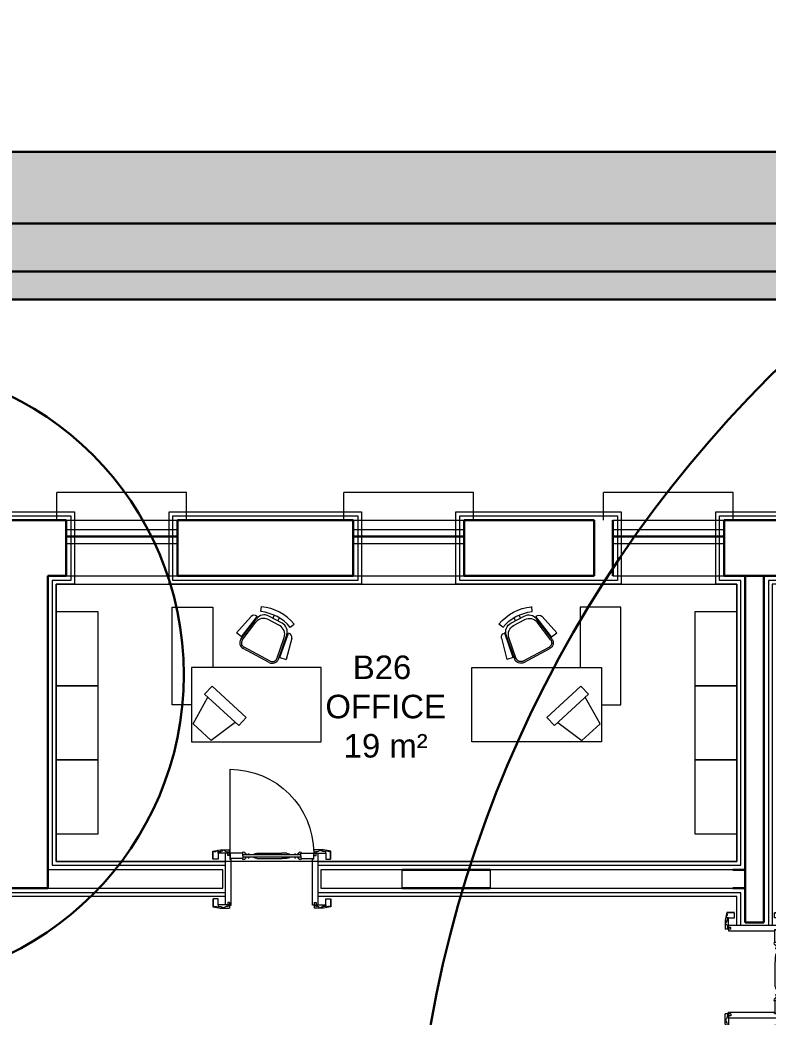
# Model space of a CAD drawing. Header units: millimetres. Extents: x 4346 to 24970, y -10214 to -5839.
# Drawn here: x 7151 to 7959, y -6915 to -5839 of the extents above; entities that cross this region are included whole.
import ezdxf

# ---------------------------------------------------------------- set-up
doc = ezdxf.new("R2010")
doc.units = ezdxf.units.MM
doc.layers.add('a_mermer', color=143, linetype='Continuous', lineweight=0, transparency=0.2)
doc.layers.add('a_parke', color=35, linetype='Continuous', lineweight=0, transparency=0.2)
doc.layers.add('B-FURNITURE', color=22, linetype='Continuous')
for name, color, linetype, lineweight in [('Duvar', 7, 'Continuous', 30), ('duvar mevcut', 55, 'Continuous', 30), ('kırılabilir duvar', 163, 'Continuous', 30), ('QAPI_UST_KESIM', 1, 'Continuous', 5), ('TEFRIS', 11, 'Continuous', 15), ('WL - ALÇIPAN KAPLAMA', 30, 'Continuous', 15), ('YAZıMAHAL', 152, 'Continuous', 20)]:
    doc.layers.add(name, color=color, linetype=linetype, lineweight=lineweight)
doc.styles.add('STYLUS BT', font='stylu.ttf')

# ---------------------------------------------------------------- blocks, each defined once
blk = doc.blocks.new('kapipervaz')
at = {"layer": 'QAPI_UST_KESIM'}
for p, q in [((76405.6, 185957.2), (76405.6, 185963.7)), ((76405.6, 185963.7), (76410.8, 185963.7)), ((76410.8, 185963.7), (76410.8, 185955.7)), ((76393.2, 185959.7), (76395.2, 185959.7)), ((76393.2, 185959.7), (76393.2, 185956.3)), ((76393.2, 185957.2), (76405.6, 185957.2)), ((76395.2, 185959.7), (76395.2, 185957.2)), ((76402.2, 185954.9), (76400.8, 185954.9)), ((76405.6, 185955.5), (76402.2, 185955.5)), ((76402.2, 185955.5), (76402.2, 185954.9)), ((76405.6, 185957.2), (76405.6, 185955.5)), ((76405.6, 185955.5), (76405.6, 185955.1)), ((76407, 185955.1), (76407.2, 185955.1))]:
    blk.add_line(p, q, dxfattribs=at)
for centre, radius, start, end in [((76393.3, 185956.3), 0.154, 164.5943, 245.8606), ((76393.7, 185953.6), 2.61, 60.471, 98.9376), ((76395.2, 185956), 0.275, 217.0222, 348.7051), ((76395.7, 185952.3), 3.62, 35.9499, 94.6026), ((76399.6, 185955.1), 1.15, 211.4655, 352.0444), ((76406.3, 185955.3), 0.766, 199.2135, 337.6241), ((76409, 185953), 2.73, 74.455, 132.3462), ((76410.3, 185955.8), 0.516, 194.6871, 347.1328)]:
    blk.add_arc(centre, radius, start, end, dxfattribs=at)
blk = doc.blocks.new('papuc1')
at = {"layer": 'QAPI_UST_KESIM'}
for p, q in [((76393.2, 185928.6), (76401.3, 185930.1)), ((76393.2, 185920), (76393.2, 185928.6)), ((76401.3, 185930.1), (76411.2, 185930.1)), ((76411.2, 185925.7), (76411.2, 185930.1))]:
    blk.add_line(p, q, dxfattribs=at)
blk = doc.blocks.new('k17')
at = {"layer": 'QAPI_UST_KESIM'}
for p, q in [((-6.1, 24.8), (-6.1, -31.4)), ((-1.8, 24.8), (0, 24.8)), ((0, 24.8), (0, -24.8)), ((89.6, 24.8), (87.8, 24.8)), ((87.8, 24.8), (87.8, -24.8)), ((93.9, 24.8), (93.9, -31.4)), ((-1.4, -24.8), (0, -24.8)), ((-1.2, -25.3), (-1.2, -31.4)), ((-1.2, -31.3), (-1.2, -25.3)), ((12.6, -25.3), (-1.2, -25.3)), ((12.6, -31.3), (-1.2, -31.3)), ((12.6, -28.3), (12.6, -25.3)), ((75.2, -27), (12.6, -27)), ((12.6, -28.2), (12.6, -31.3)), ((75.2, -29.5), (12.6, -29.5)), ((14.9, -25.1), (14.6, -25.1)), ((14.9, -31.4), (14.6, -31.4)), ((16.5, -27), (16.5, -26.4)), ((16.5, -29.5), (16.5, -30.1)), ((27.6, -25.8), (27.6, -25.5)), ((27.6, -25.5), (54.5, -25.5)), ((27.6, -30.7), (27.6, -31)), ((27.6, -31), (54.5, -31)), ((60.1, -25.5), (54.5, -25.5)), ((60.1, -31), (54.5, -31)), ((60.1, -25.8), (60.1, -25.5)), ((60.1, -30.7), (60.1, -31)), ((71.3, -27), (71.3, -26.4)), ((71.3, -29.5), (71.3, -30.1)), ((72.9, -25.1), (73.2, -25.1)), ((72.9, -31.4), (73.2, -31.4)), ((75.2, -25.3), (89, -25.3)), ((75.2, -28.3), (75.2, -25.3)), ((75.2, -28.2), (75.2, -31.3)), ((75.2, -31.3), (89, -31.3)), ((89.2, -24.8), (87.8, -24.8)), ((89, -25.3), (89, -31.4))]:
    blk.add_line(p, q, dxfattribs=at)
for points in [[(-1.8, -31.3), (-1.4, -31.3), (-1.4, -24.8)], [(-1.2, -31.4), (-1.2, -121.6)], [(89.2, -24.8), (89.2, -31.3), (89.6, -31.3)]]:
    blk.add_lwpolyline(points, dxfattribs=at)
for points in [[(18, -27), (18, -26.5), (18.3, -26.5, -1), (19.3, -26.5), (19.5, -26.5), (19.5, -27)], [(18, -29.5), (18, -30), (18.3, -30, 1), (19.3, -30), (19.5, -30), (19.5, -29.5)], [(68.3, -27.1), (68.3, -26.6), (68.5, -26.6, -1), (69.5, -26.6), (69.8, -26.6), (69.8, -27.1)], [(68.3, -29.5), (68.3, -30), (68.5, -30, 1), (69.5, -30), (69.8, -30), (69.8, -29.5)]]:
    blk.add_lwpolyline(points, format="xyb", dxfattribs=at)
for centre, radius, start, end in [((-1.2, -31.4), 90.2, 270, 0), ((-1.2, -31.4), 90.2, 270, 0), ((13.4, -25.3), 1.2, 5.6023, 180.4803), ((13.4, -31.3), 1.2, 179.5197, 354.3977), ((16.8, -24.5), 2, 199.6761, 263.2827), ((16.8, -32.1), 2, 96.7173, 160.3239), ((26.3, -27.8), 1.92, 94.5143, 156.6514), ((26.3, -28.8), 1.92, 203.3486, 265.4857), ((27.1, -38.9), 13.1, 87.45, 94.1021), ((27.1, -17.6), 13.1, 265.8979, 272.55), ((60.7, -38.9), 13.1, 85.8979, 92.55), ((60.7, -17.6), 13.1, 267.45, 274.1021), ((61.5, -27.8), 1.92, 23.3486, 85.4857), ((61.5, -28.8), 1.92, 274.5143, 336.6514), ((71, -24.5), 2, 276.7173, 340.3239), ((71, -32.1), 2, 19.6761, 83.2827), ((74.4, -25.3), 1.2, 359.5197, 174.3977), ((74.4, -31.3), 1.2, 185.6023, 0.4803)]:
    blk.add_arc(centre, radius, start, end, dxfattribs=at)
for name, p in [('papuc1', (-76413, -185901.8)), ('kapipervaz', (-76303.6, -185988.5))]:
    blk.add_blockref(name, p, dxfattribs=at)
at = {"layer": 'QAPI_UST_KESIM', "rotation": 180}
for name, p in [('kapipervaz', (76391.4, 185981.9)), ('papuc1', (76500.8, 185895.2))]:
    blk.add_blockref(name, p, dxfattribs=at)
at = {"layer": 'QAPI_UST_KESIM', "extrusion": (0, 0, -1), "zscale": -1}
for name, p in [('papuc1', (-76500.8, -185901.8)), ('kapipervaz', (-76391.4, -185988.5))]:
    blk.add_blockref(name, p, dxfattribs=at)
at = {"layer": 'QAPI_UST_KESIM', "extrusion": (0, 0, -1), "zscale": -1, "rotation": 180}
for name, p in [('kapipervaz', (76303.6, 185981.9)), ('papuc1', (76413, 185895.2))]:
    blk.add_blockref(name, p, dxfattribs=at)
blk = doc.blocks.new('545')
at = {"layer": 'B-FURNITURE', "color": 33, "lineweight": 9}
for p, q in [((-425, -195), (-357, 66)), ((-281, 40), (-384, -258)), ((-262, 63), (-365, -235)), ((-281, 40), (-357, 66)), ((-150, 103), (169, -68)), ((190, -211), (-1, -462)), ((198, -183), (7, -434)), ((190, -211), (254, -260)), ((-407, -329), (-455, -368)), ((-384, -258), (-389, -256)), ((74, -462), (254, -260)), ((-308, -380), (-145, -467)), ((-273, -446), (-253, -409)), ((-211, -478), (-192, -442)), ((-1, -462), (3, -466)), ((-47, -522), (-53, -583))]:
    blk.add_line(p, q, dxfattribs=at)
at = {"layer": 'B-FURNITURE', "color": 253, "lineweight": 9}
for p, q in [((-243, 56), (-333, -205)), ((-160, 85), (160, -85)), ((182, -171), (15, -391)), ((-276, -350), (-137, -424))]:
    blk.add_line(p, q, dxfattribs=at)
at = {"layer": 'B-FURNITURE', "color": 33, "lineweight": 9}
for centre, radius, start, end in [((-188, 32), 80, 61.894, 157.6046), ((132, -138), 80, 326.1834, 61.894), ((-376, -208), 50, 165.5307, 255.5307), ((-251, -274), 120, 161.0177, 241.894), ((9, 18), 542, 219.7531, 264.0349), ((9, 18), 603, 219.7531, 264.0349), ((-88, -361), 120, 241.894, 322.7704), ((36, -428), 50, 228.2574, 318.2574)]:
    blk.add_arc(centre, radius, start, end, dxfattribs=at)
at = {"layer": 'B-FURNITURE', "color": 253, "lineweight": 9}
for centre, radius, start, end in [((-188, 32), 60, 61.894, 157.6046), ((132, -138), 60, 326.1834, 61.894), ((-219, -244), 120, 161.0177, 241.894), ((-81, -318), 120, 241.894, 322.7704)]:
    blk.add_arc(centre, radius, start, end, dxfattribs=at)
blk = doc.blocks.new('LAKSUA')
at = {"layer": 'TEFRIS'}
for p, q in [((19017.3, -6426.8), (19097.3, -6426.8)), ((19017.3, -6566.8), (19017.3, -6426.8)), ((19078, -6428.5), (19049.3, -6444.6)), ((19095.9, -6448.1), (19078, -6428.5)), ((19097.3, -6426.8), (19097.3, -6566.8)), ((19037.1, -6449.1), (19046, -6440.9)), ((19046, -6440.9), (19079.7, -6477.8)), ((19070.9, -6485.9), (19037.1, -6449.1)), ((19076.3, -6474.1), (19095.9, -6448.1)), ((19079.7, -6477.8), (19070.9, -6485.9)), ((19097.3, -6566.8), (19017.3, -6566.8))]:
    blk.add_line(p, q, dxfattribs=at)
at = {"layer": 'TEFRIS', "xscale": -0.08800000000000002, "yscale": 0.08800000000000002, "zscale": 0.08800000000000002, "rotation": 270}
blk.add_blockref('545', (19002.7, -6497.6), dxfattribs=at)

msp = doc.modelspace()

# ---------------------------------------------------------------- hatches: boundary and pattern name
at = {"layer": 'Duvar'}
h = msp.add_hatch(color=256, dxfattribs=at)
h.dxf.hatch_style = 1
h.paths.add_polyline_path([(4423.2, -10136.8), (10254.2, -10136.8), (10254.2, -6058.9), (4423.2, -6058.9)], flags=16)
h.paths.add_polyline_path([(4345.7, -10214.3), (10331.8, -10214.3), (10331.8, -5981.3), (4345.7, -5981.3)])
at = {"layer": 'Duvar', "true_color": 0x636466}
h = msp.add_hatch(color=251, dxfattribs=at)
h.dxf.hatch_style = 1
h.paths.add_polyline_path([(4475, -10085.1), (10202.5, -10085.1), (10202.5, -6110.6), (4475, -6110.6)], flags=16)
h.paths.add_polyline_path([(4423.2, -10136.8), (10254.2, -10136.8), (10254.2, -6058.9), (4423.2, -6058.9)])
at = {"layer": 'Duvar'}
h = msp.add_hatch(color=256, dxfattribs=at)
h.dxf.hatch_style = 1
h.paths.add_polyline_path([(4505.1, -10054.9), (10172.4, -10054.9), (10172.4, -6140.7), (4505.1, -6140.7)], flags=16)
h.paths.add_polyline_path([(4475, -10085.1), (10202.5, -10085.1), (10202.5, -6110.6), (4475, -6110.6)])

# ---------------------------------------------------------------- linework, layer by layer
at = {"lineweight": 5}
for p, q in [((7191.3, -6379), (7191.3, -6349)), ((7331.3, -6349), (7191.3, -6349)), ((7331.3, -6379), (7331.3, -6349)), ((7501, -6379), (7501, -6349)), ((7641, -6349), (7501, -6349)), ((7641, -6379), (7641, -6349)), ((7781.3, -6379), (7781.3, -6349)), ((7921.3, -6349), (7781.3, -6349)), ((7921.3, -6379), (7921.3, -6349))]:
    msp.add_line(p, q, dxfattribs=at)
at = {"color": 5, "lineweight": 0}
for p, q in [((7201.3, -6379), (7321.3, -6379)), ((7511, -6379), (7631, -6379)), ((7791.3, -6379), (7911.3, -6379)), ((7201.3, -6389), (7321.3, -6389)), ((7511, -6389), (7631, -6389)), ((7791.3, -6389), (7911.3, -6389)), ((7201.3, -6404), (7321.3, -6404)), ((7511, -6404), (7631, -6404)), ((7791.3, -6404), (7911.3, -6404)), ((7201.3, -6439), (7321.3, -6439)), ((7511, -6439), (7631, -6439)), ((7791.3, -6439), (7911.3, -6439))]:
    msp.add_line(p, q, dxfattribs=at)
at = {"color": 5, "lineweight": 30}
for p, q in [((7321.3, -6379), (7321.3, -6439)), ((7631, -6439), (7631, -6379)), ((7911.3, -6439), (7911.3, -6379)), ((7201.3, -6396.5), (7321.3, -6396.5)), ((7511, -6396.5), (7631, -6396.5)), ((7791.3, -6396.5), (7911.3, -6396.5))]:
    msp.add_line(p, q, dxfattribs=at)
for points in [[(7201.3, -6379), (7201.3, -6439)], [(7511, -6379), (7511, -6439)], [(7791.3, -6379), (7791.3, -6439)]]:
    msp.add_lwpolyline(points, dxfattribs=at)
at = {"layer": 'a_mermer'}
msp.add_lwpolyline([(7190.3, -6448), (7925.3, -6448), (7925.3, -6747), (7190.3, -6747)], close=True, dxfattribs=at)
at = {"layer": 'Duvar'}
for p, q in [((7934.3, -6813), (7934.3, -6439)), ((7954.3, -6813), (7954.3, -6439)), ((7563.8, -6756), (7658.8, -6756)), ((7920.8, -6756), (7934.3, -6756)), ((7563.8, -6776), (7658.8, -6776)), ((7920.8, -6776), (7934.3, -6776)), ((7934.3, -6813), (7954.3, -6813))]:
    msp.add_line(p, q, dxfattribs=at)
for points in [[(4345.7, -10214.3), (10331.8, -10214.3), (10331.8, -5981.3), (4345.7, -5981.3)], [(4423.2, -10136.8), (10254.2, -10136.8), (10254.2, -6058.9), (4423.2, -6058.9)], [(4475, -10085.1), (10202.5, -10085.1), (10202.5, -6110.6), (4475, -6110.6)], [(4505.1, -10054.9), (10172.4, -10054.9), (10172.4, -6140.7), (4505.1, -6140.7)]]:
    msp.add_lwpolyline(points, close=True, dxfattribs=at)
for centre, radius in [((8890.3, -7155.2), 1316.1), ((6992.8, -6545.6), 335.4)]:
    msp.add_circle(centre, radius, dxfattribs=at)
at = {"layer": 'duvar mevcut'}
for p, q in [((7201.3, -6439), (7201.3, -6379)), ((7321.3, -6379), (7321.3, -6439)), ((7511, -6439), (7511, -6379)), ((7631, -6379), (7631, -6439)), ((7771.1, -6439), (7771.1, -6379)), ((7911.3, -6379), (7911.3, -6439))]:
    msp.add_line(p, q, dxfattribs=at)
at = {"layer": 'duvar mevcut', "lineweight": 30}
for points in [[(7201.3, -6379), (7121.3, -6379)], [(7511, -6379), (7321.3, -6379)], [(7771.1, -6379), (7631, -6379)], [(8055.1, -6379), (7911.3, -6379)], [(7181.3, -6439), (7181.3, -6776)], [(7201.3, -6439), (7181.3, -6439)], [(7511, -6439), (7321.3, -6439)], [(7771.1, -6439), (7631, -6439)], [(8055.1, -6439), (7911.3, -6439)], [(7102.3, -6776), (7181.3, -6776)]]:
    msp.add_lwpolyline(points, dxfattribs=at)
at = {"layer": 'kırılabilir duvar', "lineweight": 13}
for p, q in [((7658.8, -6756), (7658.8, -6776)), ((7920.8, -6756), (7658.8, -6756)), ((7658.8, -6776), (7920.8, -6776))]:
    msp.add_line(p, q, dxfattribs=at)
msp.add_lwpolyline([(7181.3, -6756), (7181.3, -6776), (7370.3, -6776), (7370.3, -6756)], close=True, dxfattribs=at)
msp.add_lwpolyline([(7476.3, -6756), (7476.3, -6756), (7476.3, -6776), (7563.8, -6776), (7563.8, -6756), (7476.3, -6756)], dxfattribs=at)
at = {"layer": 'TEFRIS'}
for points in [[(7336, -6747), (7190.3, -6747), (7190.3, -6448), (7925.3, -6448), (7925.3, -6747), (7510.4, -6747)], [(7336.4, -6578), (7315.8, -6578), (7315.8, -6472.7), (7359.5, -6472.7), (7359.5, -6538)], [(7779.3, -6578), (7799.9, -6578), (7799.9, -6472.7), (7756.2, -6472.7), (7756.2, -6538)], [(7190.3, -6557.5), (7190.3, -6477.5), (7235.3, -6477.5), (7235.3, -6557.5), (7190.3, -6557.5)], [(7880.3, -6557.5), (7880.3, -6477.5), (7925.3, -6477.5), (7925.3, -6557.5), (7880.3, -6557.5)], [(7190.3, -6637.5), (7190.3, -6557.5), (7235.3, -6557.5), (7235.3, -6637.5), (7190.3, -6637.5)], [(7880.3, -6637.5), (7880.3, -6557.5), (7925.3, -6557.5), (7925.3, -6637.5), (7880.3, -6637.5)], [(7190.3, -6717.5), (7190.3, -6637.5), (7235.3, -6637.5), (7235.3, -6717.5), (7190.3, -6717.5)], [(7880.3, -6717.5), (7880.3, -6637.5), (7925.3, -6637.5), (7925.3, -6717.5), (7880.3, -6717.5)]]:
    msp.add_lwpolyline(points, dxfattribs=at)
at = {"layer": 'WL - ALÇIPAN KAPLAMA'}
for points in [[(6014.3, -6727), (6048.3, -6727), (6048.3, -6448), (5933.3, -6448), (5933.3, -6370), (6316.3, -6370), (6316.3, -6409), (7112.3, -6409), (7112.3, -6370), (7210.3, -6370), (7210.3, -6448), (7190.3, -6448), (7190.3, -6747), (7373.3, -6747)], [(6014.3, -6731), (6052.3, -6731), (6052.3, -6444), (5937.3, -6444), (5937.3, -6374), (6312.3, -6374), (6312.3, -6413), (7116.3, -6413), (7116.3, -6374), (7206.3, -6374), (7206.3, -6444), (7186.3, -6444), (7186.3, -6751), (7373.3, -6751)], [(7473.3, -6747), (7563.8, -6747), (7658.8, -6747), (7920.8, -6747), (7925.3, -6747), (7925.3, -6448), (7902.3, -6448), (7902.3, -6370), (8064.1, -6370), (8064.1, -6448), (7963.3, -6448), (7963.3, -6816)], [(7473.3, -6751), (7563.8, -6751), (7658.8, -6751), (7920.8, -6751), (7929.3, -6751), (7929.3, -6444), (7906.3, -6444), (7906.3, -6374), (8060.1, -6374), (8060.1, -6444), (7959.3, -6444), (7959.3, -6816)], [(7373.3, -6781), (7181.3, -6781), (7098.3, -6781)], [(7373.3, -6785), (7181.3, -6785), (7098.3, -6785)], [(7929.3, -6816), (7929.3, -6781), (7920.8, -6781), (7658.8, -6781), (7563.8, -6781), (7473.3, -6781)], [(7925.3, -6816), (7925.3, -6785), (7920.8, -6785), (7658.8, -6785), (7563.8, -6785), (7473.3, -6785)]]:
    msp.add_lwpolyline(points, dxfattribs=at)
for points in [[(7520, -6448), (7312.3, -6448), (7312.3, -6370), (7520, -6370)], [(7516, -6444), (7316.3, -6444), (7316.3, -6374), (7516, -6374)], [(7800.3, -6448), (7622, -6448), (7622, -6370), (7800.3, -6370)], [(7796.3, -6444), (7626, -6444), (7626, -6374), (7796.3, -6374)]]:
    msp.add_lwpolyline(points, close=True, dxfattribs=at)

# ---------------------------------------------------------------- block references
at = {"layer": 'a_parke', "xscale": -1, "rotation": 180}
msp.add_blockref('k17', (7379.4, -6769.3), dxfattribs=at)
at = {"layer": 'a_parke', "rotation": 90}
msp.add_blockref('k17', (7941, -6909.9), dxfattribs=at)
at = {"layer": 'TEFRIS', "xscale": -1, "rotation": 90}
msp.add_blockref('LAKSUA', (909.7, 12479.3), dxfattribs=at)
at = {"layer": 'TEFRIS', "rotation": 270}
msp.add_blockref('LAKSUA', (14206, 12479.3), dxfattribs=at)

# ---------------------------------------------------------------- texts
at = {"layer": 'YAZıMAHAL', "lineweight": 5, "insert": (7421.9, -6524.9), "char_height": 25.402, "width": 319.692, "attachment_point": 1, "style": 'STYLUS BT'}
msp.add_mtext('{\\fArial|b0|i0|c162|p34;         B26\\P      OFFICE\\P        \\C1;19 m²}', dxfattribs=at)

doc.saveas('drawing.dxf')
